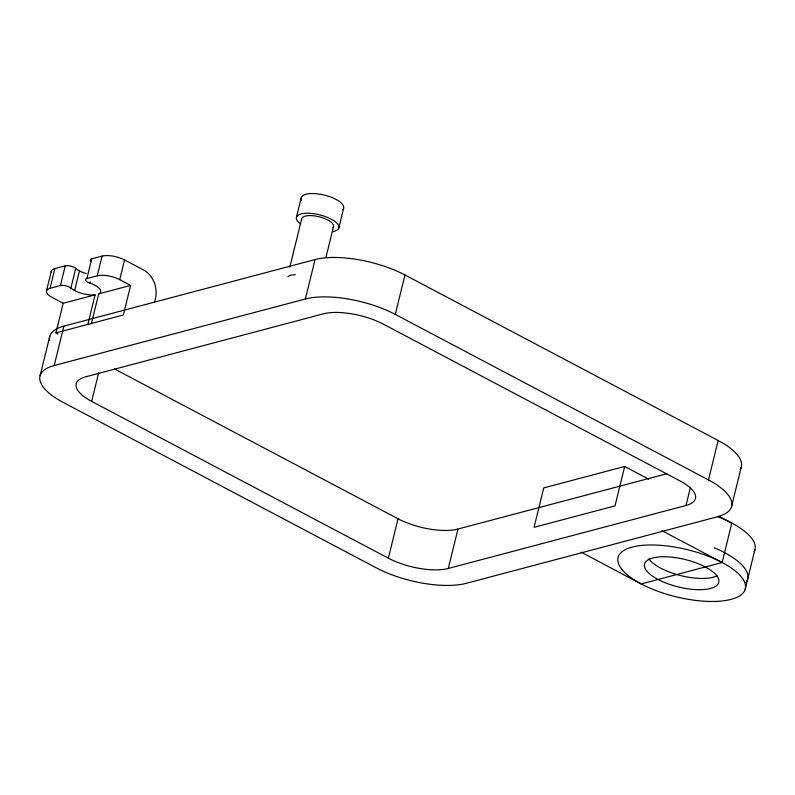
<?xml version="1.0" encoding="UTF-8"?>
<svg xmlns="http://www.w3.org/2000/svg" width="795" height="795" viewBox="0 0 795 795"><rect width="100%" height="100%" fill="white"/><g stroke="black" fill="none" stroke-linecap="round" stroke-linejoin="round"><path stroke-width="1.19" d="M46.517 290.841L51.357 271.135M63.183 303.283L55.918 332.847L87.848 324.39L95.102 294.826L63.183 303.283L52.281 297.519A16.377 6.052 13.8 0 1 50.035 288.307L54.875 268.601L65.24 265.858A6.549 2.425 13.8 0 1 75.724 268.392A16.377 6.052 13.8 0 0 86.267 273.589M50.035 288.307L60.4 285.564L65.24 265.858M40.118 375.667L49.797 336.255M95.102 294.826A16.377 6.052 13.8 0 1 70.884 288.108L75.724 268.392M718.163 440.5L708.484 479.912A65.528 24.228 13.8 0 1 717.468 516.76L466.287 583.321A65.528 24.228 13.8 0 1 376.373 567.908L63.183 402.399A65.528 24.228 13.8 0 1 54.189 365.541L63.878 326.129L315.059 259.577A65.528 24.228 13.8 0 1 404.973 274.991L718.163 440.5A65.528 24.228 13.8 0 1 740.215 469.507M74.611 290.602L79.46 270.896M87.848 324.39A16.377 6.052 13.8 0 0 91.425 323.436L98.689 293.872A16.377 6.052 13.8 0 0 89.795 283.09A6.549 2.425 13.8 0 1 86.874 278.548L91.713 258.842L102.078 256.099A16.377 6.052 13.8 0 1 124.557 259.945L143.796 270.121A21.843 16.804 75.2 0 1 155.442 298.532L154.568 302.08M89.795 283.09L90.093 281.857M86.874 278.548L97.238 275.805L102.078 256.099M91.425 323.436L123.354 314.979L130.619 285.415L119.717 279.661L124.557 259.945M690.398 487.574L686.006 505.481L448.3 568.465A43.685 16.148 13.8 0 1 388.358 558.189L91.654 401.396L98.699 372.726M296.446 217.323L301.285 197.607M289.827 267.13L301.742 218.655M54.189 365.541L305.379 298.99L315.059 259.577M325.95 257.401L333.503 226.655M338.799 227.986L343.639 208.28M708.484 479.912L395.294 314.403L404.973 274.991M388.358 558.189L398.047 518.777L114.47 368.92M448.3 568.465L457.98 529.053L666.876 473.701M624.671 466.466L614.992 505.878L534.071 527.323L543.75 487.911L624.671 466.466L648.73 479.176M731.549 506.644L741.228 467.222M581.085 552.167L641.217 583.947L722.138 562.502L731.817 523.09L718.7 516.154M745.203 589.234A65.528 24.228 13.8 0 0 655.805 545.062A65.528 24.228 13.8 0 0 644.02 585.378A65.528 24.228 13.8 0 0 745.203 589.234L754.882 549.812M98.689 293.872L130.619 285.415M662.006 530.722L722.138 562.502M55.918 332.847L58.075 333.979M51.347 272.407A16.377 6.052 13.8 0 1 54.875 268.601M90.809 261.217A6.549 2.425 13.8 0 1 91.713 258.842M60.4 285.564A6.549 2.425 13.8 0 1 70.884 288.108M97.238 275.805A16.377 6.052 13.8 0 1 119.717 279.661M305.379 298.99A65.528 24.228 13.8 0 1 395.294 314.403M49.568 340.469A65.528 24.228 13.8 0 1 63.878 326.129M457.98 529.053A43.685 16.148 13.8 0 1 398.047 518.777M686.006 505.481A43.685 16.148 13.8 0 0 680.003 480.915L383.299 324.122A43.685 16.148 13.8 0 0 323.366 313.846L85.661 376.82A43.685 16.148 13.8 0 0 91.654 401.396M301.603 200.231A21.843 8.079 13.8 0 1 323.585 194.914A21.843 8.079 13.8 0 1 342.754 209.731M300.122 223.693A21.843 8.079 13.8 0 1 304.406 213.378A21.843 8.079 13.8 0 1 333.463 220.454A21.843 8.079 13.8 0 1 332.827 231.653M301.722 219.927A16.377 6.052 13.8 0 1 319.292 216.826A16.377 6.052 13.8 0 1 332.837 227.748M287.879 276.69A16.377 6.052 13.8 0 1 295.323 274.712M714.129 547.755A65.528 24.228 13.8 0 1 745.889 582.685M717.766 516.74A65.528 24.228 13.8 0 1 754.147 551.611M717.1 575.819A38.22 14.131 13.8 0 1 680.778 575.62A38.22 14.131 13.8 0 1 648.899 558.855M659.711 580.31A38.22 14.131 13.8 0 0 718.74 582.556A38.22 14.131 13.8 0 0 666.588 556.798A38.22 14.131 13.8 0 0 659.711 580.31"/></g></svg>
